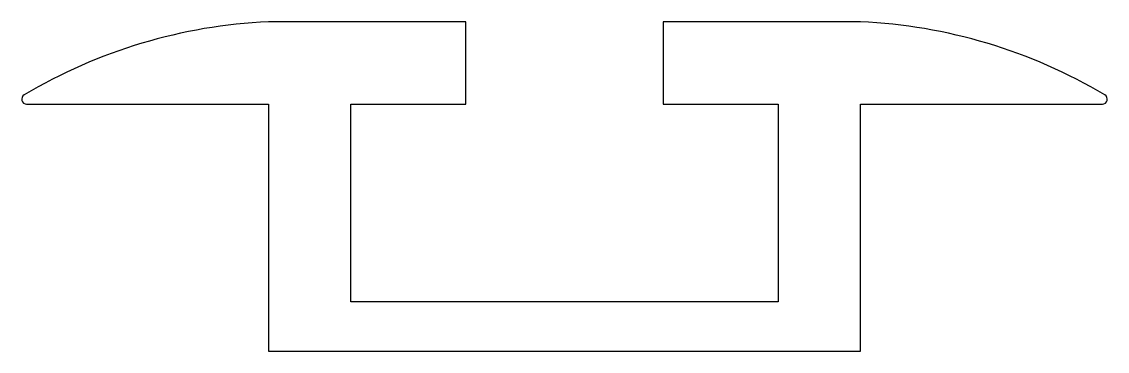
# Model space of a CAD drawing. Extents: x 118.6 to 184.6, y 210.7 to 230.7.
import ezdxf

# ---------------------------------------------------------------- set-up
doc = ezdxf.new("R2010")
doc.units = 0
doc.header["$LTSCALE"] = 15
doc.layers.get('0').update_dxf_attribs({"linetype": 'CONTINUOUS'})

msp = doc.modelspace()

# ---------------------------------------------------------------- linework, layer by layer
at = {"color": 0, "linetype": 'BYBLOCK'}
msp.add_lwpolyline([(169.601, 210.728), (169.601, 225.728), (184.301, 225.728, 0.761499), (184.455, 226.286, 0.122955), (169.601, 230.728), (157.601, 230.728), (157.601, 225.728), (164.601, 225.728), (164.601, 213.728), (138.601, 213.728), (138.601, 225.728), (145.601, 225.728), (145.601, 230.728), (133.601, 230.728, 0.122955), (118.747, 226.286, 0.761499), (118.901, 225.728), (133.601, 225.728), (133.601, 210.728)], format="xyb", close=True, dxfattribs=at)

doc.saveas('drawing.dxf')
